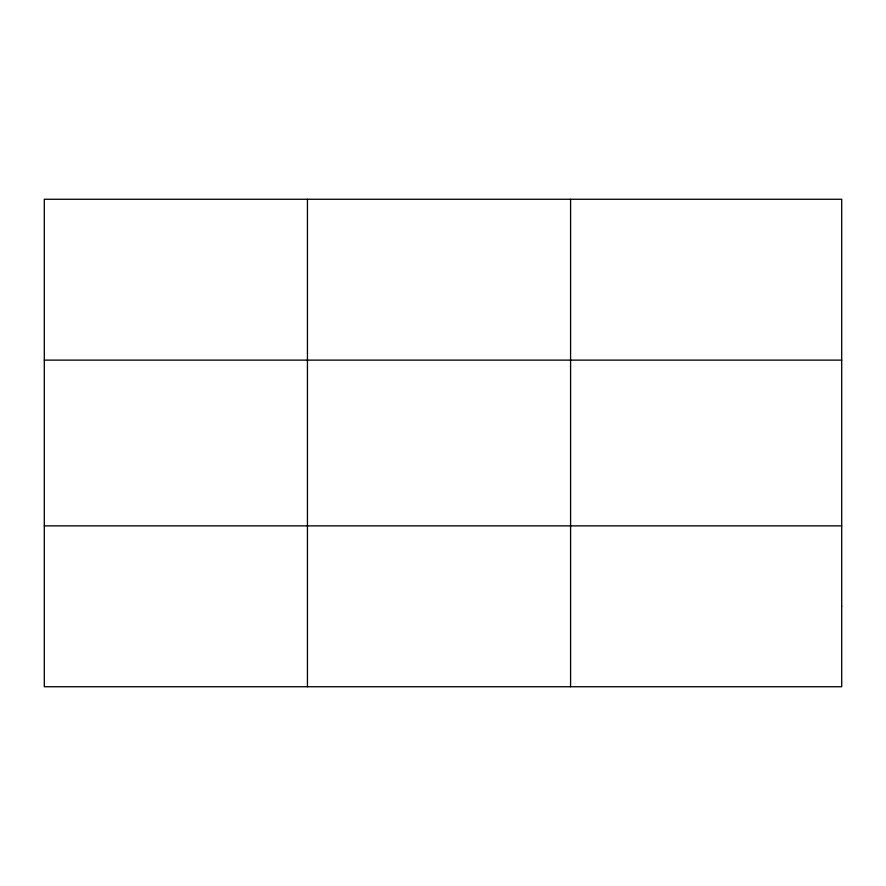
<?xml version="1.0" encoding="UTF-8"?>
<svg xmlns="http://www.w3.org/2000/svg" width="886" height="886" viewBox="0 0 886 886"><rect width="100%" height="100%" fill="white"/><g stroke="black" fill="none" stroke-linecap="round" stroke-linejoin="round"><path stroke-width="1.33" d="M307.442 686.739L307.442 199.261M570.584 686.739L570.584 199.261M44.3 360.126L841.7 360.126M44.3 525.874L841.7 525.874M841.7 606.301L841.7 686.739L44.3 686.739L44.3 199.261L841.7 199.261L841.7 606.301"/></g></svg>
